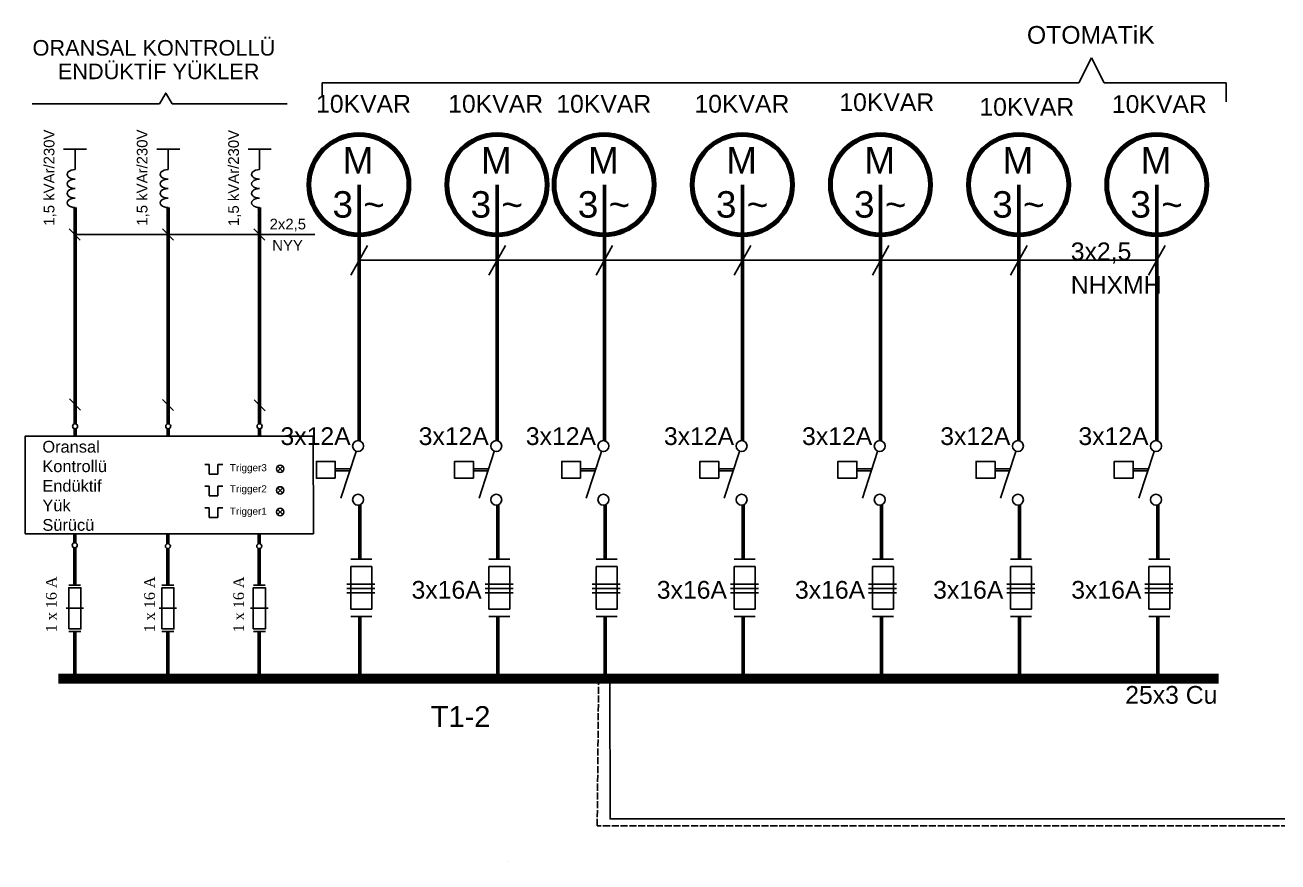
# Model space of a CAD drawing. Header units: millimetres. Extents: x -19303 to 6001, y -2568 to 3403.
# Drawn here: x -6664 to -4530, y -8 to 1417 of the extents above; entities that cross this region are included whole.
import ezdxf

# ---------------------------------------------------------------- set-up
doc = ezdxf.new("R2010")
doc.units = ezdxf.units.MM
doc.linetypes.add('ACAD_ISO02W100', pattern=[15, 12, -3])
for name, color, linetype in [('AKSESUAR', 7, 'Continuous'), ('Elektrik T.', 4, 'Continuous'), ('MÝM', 5, 'Continuous'), ('TopraklamaY.', 3, 'ACAD_ISO02W100'), ('YAZÝ', 7, 'Continuous')]:
    doc.layers.add(name, color=color, linetype=linetype)
doc.layers.add('elk050', color=1, linetype='Continuous', lineweight=50)
doc.layers.add('GİZLİ IŞIK', color=4, linetype='Continuous', lineweight=80)
doc.styles.get("Standard").update_dxf_attribs({"font": 'arial.ttf'})
doc.styles.add('style1', font='arial.ttf')

msp = doc.modelspace()

# ---------------------------------------------------------------- linework, layer by layer
at = {"color": 0, "linetype": 'Continuous'}
for p, q in [((-5852.5, 1318.1, 1503.5), (-6157.6, 1318.1, 1503.5)), ((-6157.6, 1318.1, 1503.5), (-6157.6, 1295.3, 1503.5))]:
    msp.add_line(p, q, dxfattribs=at)
at = {"linetype": 'ByBlock'}
msp.add_line((-4618, 1318.1, 1503.5), (-4618, 1285.8, 1503.5), dxfattribs=at)
at = {"color": 3}
for p, q in [((-6558.7, 1205.3, 1503.5), (-6597.8, 1205.3, 1503.5)), ((-6578.3, 1170.7, 1503.5), (-6578.3, 1205.3, 1503.5)), ((-6400.2, 1205.3, 1503.5), (-6439.3, 1205.3, 1503.5)), ((-6419.7, 1170.7, 1503.5), (-6419.7, 1205.3, 1503.5)), ((-6244.5, 1205.3, 1503.5), (-6283.6, 1205.3, 1503.5)), ((-6264.1, 1170.7, 1503.5), (-6264.1, 1205.3, 1503.5)), ((-6578.3, 1083.9, 1503.5), (-6578.3, 1106, 1503.5))]:
    msp.add_line(p, q, dxfattribs=at)
at = {"color": 4, "linetype": 'Continuous'}
for p, q in [((-5859.4, 1016.5, 1503.5), (-6094.7, 1016.5, 1503.5)), ((-5676.9, 1016.5, 1503.5), (-5859.4, 1016.5, 1503.5))]:
    msp.add_line(p, q, dxfattribs=at)
at = {"color": 7}
for p, q in [((-6099.8, 690.9, 1503.5), (-6125.7, 611.6, 1503.5)), ((-6099.8, 690.9, 1503.5), (-6125.7, 611.6, 1503.5)), ((-5864.5, 690.9, 1503.5), (-5890.4, 611.6, 1503.5)), ((-5864.5, 690.9, 1503.5), (-5890.4, 611.6, 1503.5)), ((-5682, 690.9, 1503.5), (-5708, 611.6, 1503.5)), ((-5682, 690.9, 1503.5), (-5708, 611.6, 1503.5)), ((-5446.8, 690.9, 1503.5), (-5472.7, 611.6, 1503.5)), ((-5446.8, 690.9, 1503.5), (-5472.7, 611.6, 1503.5)), ((-5211.5, 690.9, 1503.5), (-5237.4, 611.6, 1503.5)), ((-5211.5, 690.9, 1503.5), (-5237.4, 611.6, 1503.5)), ((-4976.2, 690.9, 1503.5), (-5002.1, 611.6, 1503.5)), ((-4976.2, 690.9, 1503.5), (-5002.1, 611.6, 1503.5)), ((-4740.9, 690.9, 1503.5), (-4766.9, 611.6, 1503.5)), ((-4740.9, 690.9, 1503.5), (-4766.9, 611.6, 1503.5)), ((-6135.1, 661.3, 1503.5), (-6110.4, 661.3, 1503.5)), ((-6135.1, 661.3, 1503.5), (-6110.4, 661.3, 1503.5)), ((-6135.1, 658.1, 1503.5), (-6111.5, 658.1, 1503.5)), ((-6135.1, 658.1, 1503.5), (-6111.5, 658.1, 1503.5)), ((-5899.8, 661.3, 1503.5), (-5875.1, 661.3, 1503.5)), ((-5899.8, 661.3, 1503.5), (-5875.1, 661.3, 1503.5)), ((-5899.8, 658.1, 1503.5), (-5876.2, 658.1, 1503.5)), ((-5899.8, 658.1, 1503.5), (-5876.2, 658.1, 1503.5)), ((-5717.4, 661.3, 1503.5), (-5692.7, 661.3, 1503.5)), ((-5717.4, 661.3, 1503.5), (-5692.7, 661.3, 1503.5)), ((-5717.4, 658.1, 1503.5), (-5693.7, 658.1, 1503.5)), ((-5717.4, 658.1, 1503.5), (-5693.7, 658.1, 1503.5)), ((-5482.1, 661.3, 1503.5), (-5457.4, 661.3, 1503.5)), ((-5482.1, 661.3, 1503.5), (-5457.4, 661.3, 1503.5)), ((-5482.1, 658.1, 1503.5), (-5458.5, 658.1, 1503.5)), ((-5482.1, 658.1, 1503.5), (-5458.5, 658.1, 1503.5)), ((-5246.8, 661.3, 1503.5), (-5222.1, 661.3, 1503.5)), ((-5246.8, 661.3, 1503.5), (-5222.1, 661.3, 1503.5)), ((-5246.8, 658.1, 1503.5), (-5223.2, 658.1, 1503.5)), ((-5246.8, 658.1, 1503.5), (-5223.2, 658.1, 1503.5)), ((-5011.6, 661.3, 1503.5), (-4986.9, 661.3, 1503.5)), ((-5011.6, 661.3, 1503.5), (-4986.9, 661.3, 1503.5)), ((-5011.6, 658.1, 1503.5), (-4987.9, 658.1, 1503.5)), ((-5011.6, 658.1, 1503.5), (-4987.9, 658.1, 1503.5)), ((-4776.3, 661.3, 1503.5), (-4751.6, 661.3, 1503.5)), ((-4776.3, 661.3, 1503.5), (-4751.6, 661.3, 1503.5)), ((-4776.3, 658.1, 1503.5), (-4752.6, 658.1, 1503.5)), ((-4776.3, 658.1, 1503.5), (-4752.6, 658.1, 1503.5)), ((-6073, 507.8, 1503.5), (-6108.8, 507.8, 1503.5)), ((-6073, 507.8, 1503.5), (-6108.8, 507.8, 1503.5)), ((-6073, 495.4, 1503.5), (-6108.8, 495.4, 1503.5)), ((-6073, 495.4, 1503.5), (-6108.8, 495.4, 1503.5)), ((-6108.8, 495.4, 1503.5), (-6108.8, 422.4, 1503.5)), ((-6108.8, 495.4, 1503.5), (-6108.8, 422.4, 1503.5)), ((-6073, 422.4, 1503.5), (-6073, 495.4, 1503.5)), ((-6073, 422.4, 1503.5), (-6073, 495.4, 1503.5)), ((-5837.7, 507.8, 1503.5), (-5873.5, 507.8, 1503.5)), ((-5837.7, 507.8, 1503.5), (-5873.5, 507.8, 1503.5)), ((-5837.7, 495.4, 1503.5), (-5873.5, 495.4, 1503.5)), ((-5837.7, 495.4, 1503.5), (-5873.5, 495.4, 1503.5)), ((-5873.5, 495.4, 1503.5), (-5873.5, 422.4, 1503.5)), ((-5873.5, 495.4, 1503.5), (-5873.5, 422.4, 1503.5)), ((-5837.7, 422.4, 1503.5), (-5837.7, 495.4, 1503.5)), ((-5837.7, 422.4, 1503.5), (-5837.7, 495.4, 1503.5)), ((-5655.2, 507.8, 1503.5), (-5691, 507.8, 1503.5)), ((-5655.2, 507.8, 1503.5), (-5691, 507.8, 1503.5)), ((-5655.2, 495.4, 1503.5), (-5691, 495.4, 1503.5)), ((-5655.2, 495.4, 1503.5), (-5691, 495.4, 1503.5)), ((-5691, 495.4, 1503.5), (-5691, 422.4, 1503.5)), ((-5691, 495.4, 1503.5), (-5691, 422.4, 1503.5)), ((-5655.2, 422.4, 1503.5), (-5655.2, 495.4, 1503.5)), ((-5655.2, 422.4, 1503.5), (-5655.2, 495.4, 1503.5)), ((-5420, 507.8, 1503.5), (-5455.8, 507.8, 1503.5)), ((-5420, 507.8, 1503.5), (-5455.8, 507.8, 1503.5)), ((-5420, 495.4, 1503.5), (-5455.8, 495.4, 1503.5)), ((-5420, 495.4, 1503.5), (-5455.8, 495.4, 1503.5)), ((-5455.8, 495.4, 1503.5), (-5455.8, 422.4, 1503.5)), ((-5455.8, 495.4, 1503.5), (-5455.8, 422.4, 1503.5)), ((-5420, 422.4, 1503.5), (-5420, 495.4, 1503.5)), ((-5420, 422.4, 1503.5), (-5420, 495.4, 1503.5)), ((-5184.7, 507.8, 1503.5), (-5220.5, 507.8, 1503.5)), ((-5184.7, 507.8, 1503.5), (-5220.5, 507.8, 1503.5)), ((-5184.7, 495.4, 1503.5), (-5220.5, 495.4, 1503.5)), ((-5184.7, 495.4, 1503.5), (-5220.5, 495.4, 1503.5)), ((-5220.5, 495.4, 1503.5), (-5220.5, 422.4, 1503.5)), ((-5220.5, 495.4, 1503.5), (-5220.5, 422.4, 1503.5)), ((-5184.7, 422.4, 1503.5), (-5184.7, 495.4, 1503.5)), ((-5184.7, 422.4, 1503.5), (-5184.7, 495.4, 1503.5)), ((-4949.4, 507.8, 1503.5), (-4985.2, 507.8, 1503.5)), ((-4949.4, 507.8, 1503.5), (-4985.2, 507.8, 1503.5)), ((-4949.4, 495.4, 1503.5), (-4985.2, 495.4, 1503.5)), ((-4949.4, 495.4, 1503.5), (-4985.2, 495.4, 1503.5)), ((-4985.2, 495.4, 1503.5), (-4985.2, 422.4, 1503.5)), ((-4985.2, 495.4, 1503.5), (-4985.2, 422.4, 1503.5)), ((-4949.4, 422.4, 1503.5), (-4949.4, 495.4, 1503.5)), ((-4949.4, 422.4, 1503.5), (-4949.4, 495.4, 1503.5)), ((-4714.1, 507.8, 1503.5), (-4749.9, 507.8, 1503.5)), ((-4714.1, 507.8, 1503.5), (-4749.9, 507.8, 1503.5)), ((-4714.1, 495.4, 1503.5), (-4749.9, 495.4, 1503.5)), ((-4714.1, 495.4, 1503.5), (-4749.9, 495.4, 1503.5)), ((-4749.9, 495.4, 1503.5), (-4749.9, 422.4, 1503.5)), ((-4749.9, 495.4, 1503.5), (-4749.9, 422.4, 1503.5)), ((-4714.1, 422.4, 1503.5), (-4714.1, 495.4, 1503.5)), ((-4714.1, 422.4, 1503.5), (-4714.1, 495.4, 1503.5)), ((-6067.6, 465.1, 1503.5), (-6115.3, 465.1, 1503.5)), ((-6067.6, 465.1, 1503.5), (-6115.3, 465.1, 1503.5)), ((-6067.6, 457.6, 1503.5), (-6115.3, 457.6, 1503.5)), ((-6067.6, 457.6, 1503.5), (-6115.3, 457.6, 1503.5)), ((-6067.6, 450.2, 1503.5), (-6115.3, 450.2, 1503.5)), ((-6067.6, 450.2, 1503.5), (-6115.3, 450.2, 1503.5)), ((-5832.4, 465.1, 1503.5), (-5880, 465.1, 1503.5)), ((-5832.4, 465.1, 1503.5), (-5880, 465.1, 1503.5)), ((-5832.4, 457.6, 1503.5), (-5880, 457.6, 1503.5)), ((-5832.4, 457.6, 1503.5), (-5880, 457.6, 1503.5)), ((-5832.4, 450.2, 1503.5), (-5880, 450.2, 1503.5)), ((-5832.4, 450.2, 1503.5), (-5880, 450.2, 1503.5)), ((-5649.9, 465.1, 1503.5), (-5697.6, 465.1, 1503.5)), ((-5649.9, 465.1, 1503.5), (-5697.6, 465.1, 1503.5)), ((-5649.9, 457.6, 1503.5), (-5697.6, 457.6, 1503.5)), ((-5649.9, 457.6, 1503.5), (-5697.6, 457.6, 1503.5)), ((-5649.9, 450.2, 1503.5), (-5697.6, 450.2, 1503.5)), ((-5649.9, 450.2, 1503.5), (-5697.6, 450.2, 1503.5)), ((-5414.6, 465.1, 1503.5), (-5462.3, 465.1, 1503.5)), ((-5414.6, 465.1, 1503.5), (-5462.3, 465.1, 1503.5)), ((-5414.6, 457.6, 1503.5), (-5462.3, 457.6, 1503.5)), ((-5414.6, 457.6, 1503.5), (-5462.3, 457.6, 1503.5)), ((-5414.6, 450.2, 1503.5), (-5462.3, 450.2, 1503.5)), ((-5414.6, 450.2, 1503.5), (-5462.3, 450.2, 1503.5)), ((-5179.3, 465.1, 1503.5), (-5227, 465.1, 1503.5)), ((-5179.3, 465.1, 1503.5), (-5227, 465.1, 1503.5)), ((-5179.3, 457.6, 1503.5), (-5227, 457.6, 1503.5)), ((-5179.3, 457.6, 1503.5), (-5227, 457.6, 1503.5)), ((-5179.3, 450.2, 1503.5), (-5227, 450.2, 1503.5)), ((-5179.3, 450.2, 1503.5), (-5227, 450.2, 1503.5)), ((-4944.1, 465.1, 1503.5), (-4991.8, 465.1, 1503.5)), ((-4944.1, 465.1, 1503.5), (-4991.8, 465.1, 1503.5)), ((-4944.1, 457.6, 1503.5), (-4991.8, 457.6, 1503.5)), ((-4944.1, 457.6, 1503.5), (-4991.8, 457.6, 1503.5)), ((-4944.1, 450.2, 1503.5), (-4991.8, 450.2, 1503.5)), ((-4944.1, 450.2, 1503.5), (-4991.8, 450.2, 1503.5)), ((-4708.8, 465.1, 1503.5), (-4756.5, 465.1, 1503.5)), ((-4708.8, 465.1, 1503.5), (-4756.5, 465.1, 1503.5)), ((-4708.8, 457.6, 1503.5), (-4756.5, 457.6, 1503.5)), ((-4708.8, 457.6, 1503.5), (-4756.5, 457.6, 1503.5)), ((-4708.8, 450.2, 1503.5), (-4756.5, 450.2, 1503.5)), ((-4708.8, 450.2, 1503.5), (-4756.5, 450.2, 1503.5)), ((-6108.8, 422.4, 1503.5), (-6073, 422.4, 1503.5)), ((-6108.8, 422.4, 1503.5), (-6073, 422.4, 1503.5)), ((-6108.8, 410, 1503.5), (-6073, 410, 1503.5)), ((-6108.8, 410, 1503.5), (-6073, 410, 1503.5)), ((-5873.5, 422.4, 1503.5), (-5837.7, 422.4, 1503.5)), ((-5873.5, 422.4, 1503.5), (-5837.7, 422.4, 1503.5)), ((-5873.5, 410, 1503.5), (-5837.7, 410, 1503.5)), ((-5873.5, 410, 1503.5), (-5837.7, 410, 1503.5)), ((-5691, 422.4, 1503.5), (-5655.2, 422.4, 1503.5)), ((-5691, 422.4, 1503.5), (-5655.2, 422.4, 1503.5)), ((-5691, 410, 1503.5), (-5655.2, 410, 1503.5)), ((-5691, 410, 1503.5), (-5655.2, 410, 1503.5)), ((-5455.8, 422.4, 1503.5), (-5420, 422.4, 1503.5)), ((-5455.8, 422.4, 1503.5), (-5420, 422.4, 1503.5)), ((-5455.8, 410, 1503.5), (-5420, 410, 1503.5)), ((-5455.8, 410, 1503.5), (-5420, 410, 1503.5)), ((-5220.5, 422.4, 1503.5), (-5184.7, 422.4, 1503.5)), ((-5220.5, 422.4, 1503.5), (-5184.7, 422.4, 1503.5)), ((-5220.5, 410, 1503.5), (-5184.7, 410, 1503.5)), ((-5220.5, 410, 1503.5), (-5184.7, 410, 1503.5)), ((-4985.2, 422.4, 1503.5), (-4949.4, 422.4, 1503.5)), ((-4985.2, 422.4, 1503.5), (-4949.4, 422.4, 1503.5)), ((-4985.2, 410, 1503.5), (-4949.4, 410, 1503.5)), ((-4985.2, 410, 1503.5), (-4949.4, 410, 1503.5)), ((-4749.9, 422.4, 1503.5), (-4714.1, 422.4, 1503.5)), ((-4749.9, 422.4, 1503.5), (-4714.1, 422.4, 1503.5)), ((-4749.9, 410, 1503.5), (-4714.1, 410, 1503.5)), ((-4749.9, 410, 1503.5), (-4714.1, 410, 1503.5))]:
    msp.add_line(p, q, dxfattribs=at)
at = {"linetype": 'ByBlock', "elevation": 1503.5}
msp.add_lwpolyline([(-6663.5, 551), (-6172.5, 551), (-6172.6, 717), (-6663.5, 716.8)], close=True, dxfattribs=at)
at = {"color": 7, "elevation": 1503.5}
for points in [[(-6135.1, 645.3), (-6135.1, 674.1), (-6167.4, 674.1), (-6167.4, 645.3)], [(-6135.1, 645.3), (-6135.1, 674.1), (-6167.4, 674.1), (-6167.4, 645.3)], [(-5899.8, 645.3), (-5899.8, 674.1), (-5932.1, 674.1), (-5932.1, 645.3)], [(-5899.8, 645.3), (-5899.8, 674.1), (-5932.1, 674.1), (-5932.1, 645.3)], [(-5717.4, 645.3), (-5717.4, 674.1), (-5749.6, 674.1), (-5749.6, 645.3)], [(-5717.4, 645.3), (-5717.4, 674.1), (-5749.6, 674.1), (-5749.6, 645.3)], [(-5482.1, 645.3), (-5482.1, 674.1), (-5514.3, 674.1), (-5514.3, 645.3)], [(-5482.1, 645.3), (-5482.1, 674.1), (-5514.3, 674.1), (-5514.3, 645.3)], [(-5246.8, 645.3), (-5246.8, 674.1), (-5279.1, 674.1), (-5279.1, 645.3)], [(-5246.8, 645.3), (-5246.8, 674.1), (-5279.1, 674.1), (-5279.1, 645.3)], [(-5011.6, 645.3), (-5011.6, 674.1), (-5043.8, 674.1), (-5043.8, 645.3)], [(-5011.6, 645.3), (-5011.6, 674.1), (-5043.8, 674.1), (-5043.8, 645.3)], [(-4776.3, 645.3), (-4776.3, 674.1), (-4808.5, 674.1), (-4808.5, 645.3)], [(-4776.3, 645.3), (-4776.3, 674.1), (-4808.5, 674.1), (-4808.5, 645.3)]]:
    msp.add_lwpolyline(points, close=True, dxfattribs=at)
at = {"linetype": 'Continuous', "lineweight": 211}
for centre in [(-6095, 1144.9, 1503.5), (-5859.7, 1144.9, 1503.5), (-5677.3, 1144.9, 1503.5), (-5442, 1144.9, 1503.5), (-5206.7, 1144.9, 1503.5), (-4971.5, 1144.9, 1503.5), (-4736.2, 1144.9, 1503.5)]:
    msp.add_circle(centre, 85.3, dxfattribs=at)
at = {"color": 7}
for centre in [(-6096.3, 700.2, 1503.5), (-6096.3, 700.2, 1503.5), (-5861, 700.2, 1503.5), (-5861, 700.2, 1503.5), (-5678.6, 700.2, 1503.5), (-5678.6, 700.2, 1503.5), (-5443.3, 700.2, 1503.5), (-5443.3, 700.2, 1503.5), (-5208, 700.2, 1503.5), (-5208, 700.2, 1503.5), (-4972.7, 700.2, 1503.5), (-4972.7, 700.2, 1503.5), (-4737.5, 700.2, 1503.5), (-4737.5, 700.2, 1503.5), (-6096.3, 608.8, 1503.5), (-6096.3, 608.8, 1503.5), (-5861, 608.8, 1503.5), (-5861, 608.8, 1503.5), (-5678.6, 608.8, 1503.5), (-5678.6, 608.8, 1503.5), (-5443.3, 608.8, 1503.5), (-5443.3, 608.8, 1503.5), (-5208, 608.8, 1503.5), (-5208, 608.8, 1503.5), (-4972.7, 608.8, 1503.5), (-4972.7, 608.8, 1503.5), (-4737.5, 608.8, 1503.5), (-4737.5, 608.8, 1503.5)]:
    msp.add_circle(centre, 9.31, dxfattribs=at)
at = {"color": 3, "extrusion": (0, 0, -1)}
for centre in [(-6578.3, 1162.6, 1503.5), (-6578.3, 1146.5, 1503.5), (-6419.7, 1162.6, 1503.5), (-6419.7, 1146.5, 1503.5), (-6264.1, 1162.6, 1503.5), (-6264.1, 1146.5, 1503.5), (-6578.3, 1130.3, 1503.5), (-6419.7, 1130.3, 1503.5), (-6264.1, 1130.3, 1503.5), (-6578.3, 1114.1, 1503.5), (-6419.7, 1114.1, 1503.5), (-6264.1, 1114.1, 1503.5)]:
    msp.add_ellipse(centre, major_axis=(-13.6, 0), ratio=0.593624, start_param=4.712389, end_param=7.853982, dxfattribs=at)
at = {"layer": 'AKSESUAR'}
for p, q in [((-6569.4, 1050.8, 1503.5), (-6588.3, 1069.9, 1503.5)), ((-6410.9, 1050.8, 1503.5), (-6429.7, 1069.9, 1503.5)), ((-6255.2, 1050.8, 1503.5), (-6274, 1069.9, 1503.5)), ((-6578.6, 1060.1, 1503.5), (-6170, 1060.1, 1503.5)), ((-6568.9, 761.4, 1503.5), (-6587.7, 780.5, 1503.5)), ((-6410.9, 760.6, 1503.5), (-6429.7, 779.6, 1503.5)), ((-6254.7, 760, 1503.5), (-6273.5, 779.1, 1503.5))]:
    msp.add_line(p, q, dxfattribs=at)
for centre in [(-6578.3, 733.8, 1503.5), (-6419.7, 733.9, 1503.5), (-6264.1, 733.9, 1503.5), (-6578.9, 531.3, 1503.5), (-6420.3, 529.9, 1503.5), (-6264.6, 529.9, 1503.5)]:
    msp.add_circle(centre, 4.29, dxfattribs=at)
at = {"layer": 'Elektrik T.', "color": 1}
msp.add_line((-5840.8, -7.5, 751.7), (-5840.8, -7.5, 751.7), dxfattribs=at)
msp.add_lwpolyline([(-3113, 735.2), (-3113, 785.2), (-3664.2, 785.2), (-3714.2, 785.2), (-3714.2, 65.6), (-5667.2, 65.6), (-5667.5, 303.2)], dxfattribs=at)
at = {"layer": 'elk050'}
for p, q in [((-6094.7, 709.5, 1503.5), (-6094.7, 1144.8, 1503.5)), ((-5859.4, 709.5, 1503.5), (-5859.4, 1144.8, 1503.5)), ((-5676.9, 709.5, 1503.5), (-5676.9, 1144.8, 1503.5)), ((-5441.7, 709.5, 1503.5), (-5441.7, 1144.8, 1503.5)), ((-5206.4, 709.5, 1503.5), (-5206.4, 1144.8, 1503.5)), ((-4971.1, 709.5, 1503.5), (-4971.1, 1144.8, 1503.5)), ((-4735.8, 709.5, 1503.5), (-4735.8, 1144.8, 1503.5)), ((-6578.3, 1106, 1503.5), (-6578.3, 738.1, 1503.5)), ((-6419.7, 1106, 1503.5), (-6419.7, 738.2, 1503.5)), ((-6264.1, 1106, 1503.5), (-6264.1, 738.2, 1503.5)), ((-6578.3, 716.8, 1503.5), (-6578.3, 729.5, 1503.5)), ((-6419.7, 716.9, 1503.5), (-6419.7, 729.6, 1503.5)), ((-6264.1, 717, 1503.5), (-6264.1, 729.7, 1503.5)), ((-6093.4, 508.2, 1503.5), (-6093.4, 599.5, 1503.5)), ((-6093.4, 508.2, 1503.5), (-6093.4, 599.5, 1503.5)), ((-5858.1, 508.2, 1503.5), (-5858.1, 599.5, 1503.5)), ((-5858.1, 508.2, 1503.5), (-5858.1, 599.5, 1503.5)), ((-5675.6, 508.2, 1503.5), (-5675.6, 599.5, 1503.5)), ((-5675.6, 508.2, 1503.5), (-5675.6, 599.5, 1503.5)), ((-5440.3, 508.2, 1503.5), (-5440.3, 599.5, 1503.5)), ((-5440.3, 508.2, 1503.5), (-5440.3, 599.5, 1503.5)), ((-5205.1, 508.2, 1503.5), (-5205.1, 599.5, 1503.5)), ((-5205.1, 508.2, 1503.5), (-5205.1, 599.5, 1503.5)), ((-4969.8, 508.2, 1503.5), (-4969.8, 599.5, 1503.5)), ((-4969.8, 508.2, 1503.5), (-4969.8, 599.5, 1503.5)), ((-4734.5, 508.2, 1503.5), (-4734.5, 599.5, 1503.5)), ((-4734.5, 508.2, 1503.5), (-4734.5, 599.5, 1503.5)), ((-6578.9, 535.6, 1503.5), (-6578.9, 550.8, 1503.5)), ((-6420.3, 534.2, 1503.5), (-6420.3, 549.4, 1503.5)), ((-6264.6, 534.2, 1503.5), (-6264.6, 549.4, 1503.5)), ((-6578.9, 464.7, 1503.5), (-6578.9, 527, 1503.5)), ((-6420.3, 463.3, 1503.5), (-6420.3, 525.6, 1503.5)), ((-6264.6, 463.3, 1503.5), (-6264.6, 525.6, 1503.5)), ((-6093.4, 313.2, 1503.5), (-6093.4, 410, 1503.5)), ((-6093.4, 313.2, 1503.5), (-6093.4, 410, 1503.5)), ((-5858.1, 313.2, 1503.5), (-5858.1, 410, 1503.5)), ((-5858.1, 313.2, 1503.5), (-5858.1, 410, 1503.5)), ((-5675.6, 313.2, 1503.5), (-5675.6, 410, 1503.5)), ((-5675.6, 313.2, 1503.5), (-5675.6, 410, 1503.5)), ((-5440.3, 313.2, 1503.5), (-5440.3, 410, 1503.5)), ((-5440.3, 313.2, 1503.5), (-5440.3, 410, 1503.5)), ((-5205.1, 313.2, 1503.5), (-5205.1, 410, 1503.5)), ((-5205.1, 313.2, 1503.5), (-5205.1, 410, 1503.5)), ((-4969.8, 313.2, 1503.5), (-4969.8, 410, 1503.5)), ((-4969.8, 313.2, 1503.5), (-4969.8, 410, 1503.5)), ((-4734.5, 313.2, 1503.5), (-4734.5, 410, 1503.5)), ((-4734.5, 313.2, 1503.5), (-4734.5, 410, 1503.5)), ((-6579, 311.7, 1503.5), (-6579, 384.8, 1503.5)), ((-6420.5, 311.7, 1503.5), (-6420.5, 384.8, 1503.5)), ((-6264.8, 311.7, 1503.5), (-6264.8, 384.8, 1503.5))]:
    msp.add_line(p, q, dxfattribs=at)
at = {"layer": 'GİZLİ IŞIK', "const_width": 17.2, "elevation": 751.7}
msp.add_lwpolyline([(-6607, 304.3), (-4630.9, 304.3)], dxfattribs=at)
at = {"layer": 'MÝM', "color": 4}
for p, q in [((-6108.8, 991.3, 1503.5), (-6080.5, 1041.6, 1503.5)), ((-5873.5, 991.3, 1503.5), (-5845.2, 1041.6, 1503.5)), ((-5691.1, 991.3, 1503.5), (-5662.8, 1041.6, 1503.5)), ((-5455.8, 991.3, 1503.5), (-5427.5, 1041.6, 1503.5)), ((-5220.5, 991.3, 1503.5), (-5192.2, 1041.6, 1503.5)), ((-4985.3, 991.3, 1503.5), (-4957, 1041.6, 1503.5)), ((-4750, 991.3, 1503.5), (-4721.7, 1041.6, 1503.5))]:
    msp.add_line(p, q, dxfattribs=at)
at = {"layer": 'MÝM', "color": 4, "linetype": 'ByBlock'}
msp.add_line((-4735.8, 1016.5, 1503.5), (-5676.9, 1016.5, 1503.5), dxfattribs=at)
at = {"layer": 'TopraklamaY.'}
msp.add_lwpolyline([(-3124.9, 722.9), (-3124.9, 772.9), (-3702.3, 772.9), (-3702.3, 772.9), (-3702.3, 65.6), (-3702.3, 53.7), (-5689.1, 53.7), (-5689.1, 53.7), (-5686.7, 304.3)], dxfattribs=at)
at = {"layer": 'YAZÝ', "linetype": 'ByBlock'}
for p, q in [((-4847.5, 1361.2, 1503.5), (-4869.1, 1318.1, 1503.5)), ((-4826, 1318.1, 1503.5), (-4847.5, 1361.2, 1503.5)), ((-4869.1, 1318.1, 1503.5), (-5852.5, 1318.1, 1503.5)), ((-4618, 1318.1, 1503.5), (-4826, 1318.1, 1503.5)), ((-6651.6, 1282.4, 1503.5), (-6434.4, 1282.4, 1503.5)), ((-6413.1, 1282.4, 1503.5), (-6217.2, 1282.4, 1503.5)), ((-6357.5, 668.6, 1503.5), (-6349.9, 668.6, 1503.5)), ((-6349.9, 668.6, 1503.5), (-6349.9, 652.3, 1503.5)), ((-6335.2, 652.3, 1503.5), (-6335.2, 668.6, 1503.5)), ((-6335.2, 668.6, 1503.5), (-6326.5, 668.6, 1503.5)), ((-6233.6, 657.1, 1503.5), (-6224.7, 666, 1503.5)), ((-6233.6, 666, 1503.5), (-6224.7, 657.1, 1503.5)), ((-6349.9, 652.3, 1503.5), (-6335.2, 652.3, 1503.5)), ((-6357.4, 631.8, 1503.5), (-6349.8, 631.8, 1503.5)), ((-6349.8, 631.8, 1503.5), (-6349.8, 615.6, 1503.5)), ((-6335.2, 615.6, 1503.5), (-6335.2, 631.8, 1503.5)), ((-6335.2, 631.8, 1503.5), (-6326.5, 631.8, 1503.5)), ((-6233.6, 629.2, 1503.5), (-6224.6, 620.3, 1503.5)), ((-6233.5, 620.3, 1503.5), (-6224.7, 629.2, 1503.5)), ((-6349.8, 615.6, 1503.5), (-6335.2, 615.6, 1503.5)), ((-6357.4, 595.1, 1503.5), (-6349.8, 595.1, 1503.5)), ((-6349.8, 595.1, 1503.5), (-6349.8, 578.8, 1503.5)), ((-6349.8, 578.8, 1503.5), (-6335.1, 578.8, 1503.5)), ((-6335.1, 578.8, 1503.5), (-6335.1, 595.1, 1503.5)), ((-6335.1, 595.1, 1503.5), (-6326.5, 595.1, 1503.5)), ((-6233.5, 583.5, 1503.5), (-6224.6, 592.4, 1503.5)), ((-6233.5, 592.4, 1503.5), (-6224.6, 583.5, 1503.5))]:
    msp.add_line(p, q, dxfattribs=at)
at = {"layer": 'YAZÝ'}
for p, q in [((-6588.8, 463.3, 1503.5), (-6568.9, 463.3, 1503.5)), ((-6430.3, 463.3, 1503.5), (-6410.4, 463.3, 1503.5)), ((-6274.6, 463.3, 1503.5), (-6254.7, 463.3, 1503.5)), ((-6593.6, 424.6, 1503.5), (-6563.9, 424.6, 1503.5)), ((-6435, 424.6, 1503.5), (-6405.4, 424.6, 1503.5)), ((-6279.3, 424.6, 1503.5), (-6249.7, 424.6, 1503.5)), ((-6588.8, 384.8, 1503.5), (-6568.5, 384.8, 1503.5)), ((-6430.3, 384.8, 1503.5), (-6409.9, 384.8, 1503.5)), ((-6274.6, 384.8, 1503.5), (-6254.2, 384.8, 1503.5))]:
    msp.add_line(p, q, dxfattribs=at)
at = {"layer": 'YAZÝ', "linetype": 'ByBlock', "elevation": 1503.5}
msp.add_lwpolyline([(-6434.4, 1282.4), (-6423.8, 1300.8), (-6413.1, 1282.4)], dxfattribs=at)
at = {"layer": 'YAZÝ', "elevation": 1503.5}
for points in [[(-6589, 389.1), (-6568.5, 389.1), (-6568.5, 459.2), (-6589, 459.2)], [(-6430.5, 389.1), (-6409.9, 389.1), (-6409.9, 459.2), (-6430.5, 459.2)], [(-6274.8, 389.1), (-6254.2, 389.1), (-6254.2, 459.2), (-6274.8, 459.2)]]:
    msp.add_lwpolyline(points, close=True, dxfattribs=at)
at = {"layer": 'YAZÝ'}
for centre in [(-6229.1, 661.5, 1503.5), (-6229.1, 624.8, 1503.5), (-6229.1, 588, 1503.5)]:
    msp.add_circle(centre, 6.3, dxfattribs=at)

# ---------------------------------------------------------------- texts
at = {"linetype": 'Continuous', "lineweight": 211, "char_height": 45, "attachment_point": 1}
for insert in [(-6140, 1209, 1503.5), (-5904.7, 1209, 1503.5), (-5722.2, 1209, 1503.5), (-5486.9, 1209, 1503.5), (-5251.7, 1209, 1503.5), (-5016.4, 1209, 1503.5), (-4781.1, 1209, 1503.5)]:
    msp.add_mtext_dynamic_manual_height_columns(' M \\P3 ~', width=146.777, gutter_width=12.5, heights=[0], dxfattribs=dict(at, insert=insert))
at = {"color": 1, "linetype": 'ByBlock', "char_height": 18.155, "width": 211.974, "attachment_point": 3, "rotation": 90}
for insert in [(-6627.9, 478.3, 1503.5), (-6460.6, 478.3, 1503.5), (-6308.8, 478.3, 1503.5)]:
    msp.add_mtext('{\\fTimes New Roman|b0|i0|c162|p18;1 x 16 A}', dxfattribs=dict(at, insert=insert))
at = {"insert": (-5972.5, 257.6, 751.7), "char_height": 35.31, "attachment_point": 1}
msp.add_mtext_dynamic_manual_height_columns('T1-2', width=193.41, gutter_width=44.1, heights=[0], dxfattribs=at)
at = {"layer": 'AKSESUAR', "style": 'style1'}
for s, height, p in [('ORANSAL KONTROLLÜ', 26.501, (-6650.8, 1364.7, 1503.5)), ('ENDÜKTİF YÜKLER', 26.501, (-6607.8, 1324.6, 1503.5)), ('2x2,5', 18.15, (-6247, 1068.9, 1503.5)), ('NYY', 18.15, (-6242.5, 1032.7, 1503.5))]:
    msp.add_text(s, height=height, dxfattribs=at).set_placement(p)
for p in [(-6613.5, 1075.3, 1503.5), (-6455, 1075.3, 1503.5), (-6299.3, 1074.7, 1503.5)]:
    msp.add_text('1,5 kVAr/230V', height=18.155, rotation=90, dxfattribs=at).set_placement(p)
at = {"layer": 'YAZÝ', "linetype": 'ByBlock'}
for s, p in [('OTOMATiK', (-4957.3, 1384.9, 1503.5)), ('10KVAR', (-6167.9, 1267.6, 1503.5)), ('10KVAR', (-5942.9, 1267.6, 1503.5)), ('10KVAR', (-5758.8, 1267.6, 1503.5)), ('10KVAR', (-5523.5, 1267.6, 1503.5)), ('10KVAR', (-5276.8, 1270.4, 1503.5)), ('10KVAR', (-5038.3, 1262.4, 1503.5)), ('10KVAR', (-4812.6, 1267.2, 1503.5)), ('3x2,5', (-4882.6, 1016.5, 1503.5)), ('NHXMH', (-4882.6, 959.3, 1503.5)), ('3x12A', (-6228.5, 702, 1503.5)), ('3x12A', (-5993.2, 702, 1503.5)), ('3x12A', (-5810.7, 702, 1503.5)), ('3x12A', (-5575.5, 702, 1503.5)), ('3x12A', (-5340.2, 702, 1503.5)), ('3x12A', (-5104.9, 702, 1503.5)), ('3x12A', (-4869.6, 702, 1503.5)), ('3x16A', (-6005.3, 440.5, 1503.5)), ('3x16A', (-5587.6, 440.5, 1503.5)), ('3x16A', (-5352.3, 440.5, 1503.5)), ('3x16A', (-5117, 440.5, 1503.5)), ('3x16A', (-4881.8, 440.5, 1503.5)), ('25x3 Cu', (-4789.9, 261.7, 1503.5))]:
    msp.add_text(s, height=30.17, dxfattribs=at).set_placement(p)
at = {"layer": 'YAZÝ', "linetype": 'ByBlock', "attachment_point": 7}
for s, width, insert, char_height in [('{\\fArial|b0|i0|c162|p34;Oransal Kontrollü \\PEndüktif Yük Sürücü}', 60.872, (-6634, 555.7, 1503.5), 19.969), ('{\\fArial|b0|i0|c162|p34;Trigger3}', 15.038, (-6314.6, 653.7, 1503.5), 12.087), ('{\\fArial|b0|i0|c162|p34;Trigger2}', 15.038, (-6314.6, 617.8, 1503.5), 12.087), ('{\\fArial|b0|i0|c162|p34;Trigger1}', 15.038, (-6314.6, 579.6, 1503.5), 12.087)]:
    msp.add_mtext_dynamic_manual_height_columns(s, width=width, gutter_width=16.2, heights=[0], dxfattribs=dict(at, insert=insert, char_height=char_height))

doc.saveas('drawing.dxf')
